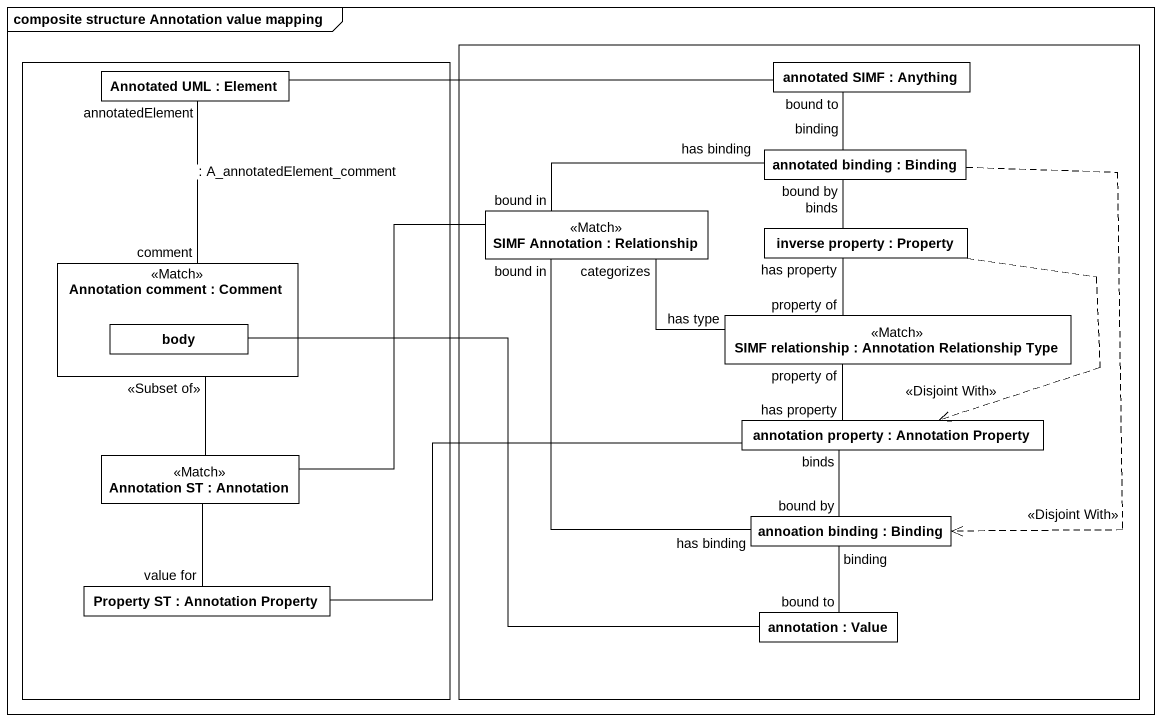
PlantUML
@startuml
mainframe composite structure Annotation value mapping
rectangle " " as rectangle1 {
  rectangle "annotated SIMF : Anything" as annotated_SIMF
  rectangle "annotated binding : Binding" as annotated_binding
  rectangle "SIMF Annotation : Relationship" as SIMF_Annotation <<Match>>
  rectangle "inverse property : Property" as inverse_property
  rectangle "SIMF relationship : Annotation Relationship Type" as SIMF_relationship <<Match>>
  rectangle "annotation property : Annotation Property" as annotation_property
  rectangle "annoation binding : Binding" as annoation_binding
  rectangle "annotation : Value" as annotation_
}
rectangle " " as rectangle2 {
  rectangle "Annotated UML : Element" as Annotated_UML
  rectangle "Annotation comment : Comment" as Annotation_comment <<Match>> {
    rectangle body
  }
  rectangle "Annotation ST : Annotation" as Annotation_ST <<Match>>
  rectangle "Property ST : Annotation Property" as Property_ST
}
Annotated_UML -right- annotated_SIMF
Annotated_UML "annotatedElement" -- "comment" Annotation_comment : : A_annotatedElement_comment
annotated_SIMF "bound to" -- "binding" annotated_binding
annotated_binding "has binding" -left- "bound in" SIMF_Annotation
annotated_binding "bound by" -- "binds" inverse_property
annotated_binding ..> annoation_binding : <<Disjoint With>>
SIMF_Annotation "categorizes" -right- "has type" SIMF_relationship
inverse_property "has property" -- "property of" SIMF_relationship
inverse_property ..> annotation_property : <<Disjoint With>>
body -right- annotation_
annotation_property "has property" -up- "property of" SIMF_relationship
Annotation_ST -up- SIMF_Annotation
Annotation_ST -up- "<<Subset of>>" Annotation_comment
Annotation_ST -- "value for" Property_ST
annoation_binding "has binding" -up- "bound in" SIMF_Annotation
annoation_binding "bound by" -up- "binds" annotation_property
Property_ST -right- annotation_property
annotation_ "bound to" -up- "binding" annoation_binding
@enduml
